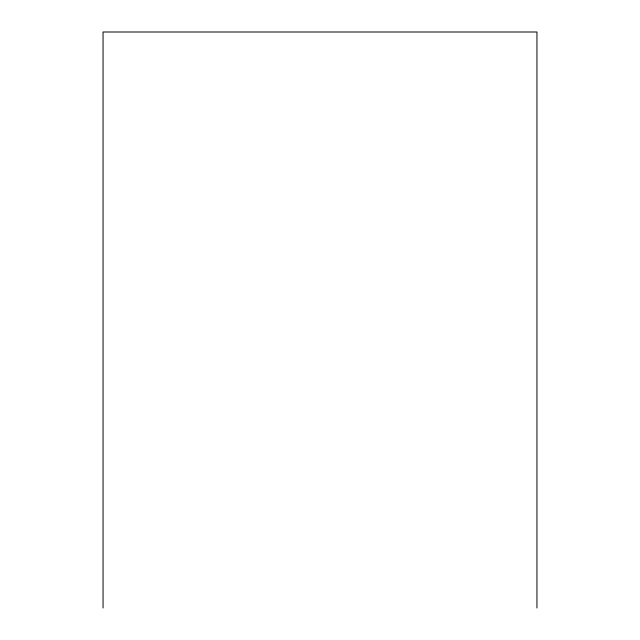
<?xml version="1.0" encoding="UTF-8"?>
<svg xmlns="http://www.w3.org/2000/svg" width="640" height="640" viewBox="0 0 640 640"><rect width="100%" height="100%" fill="white"/><g stroke="black" fill="none" stroke-linecap="round" stroke-linejoin="round"><path stroke-width="0.96" d="M536.952 608L536.952 32L103.048 32L103.048 608"/></g></svg>
